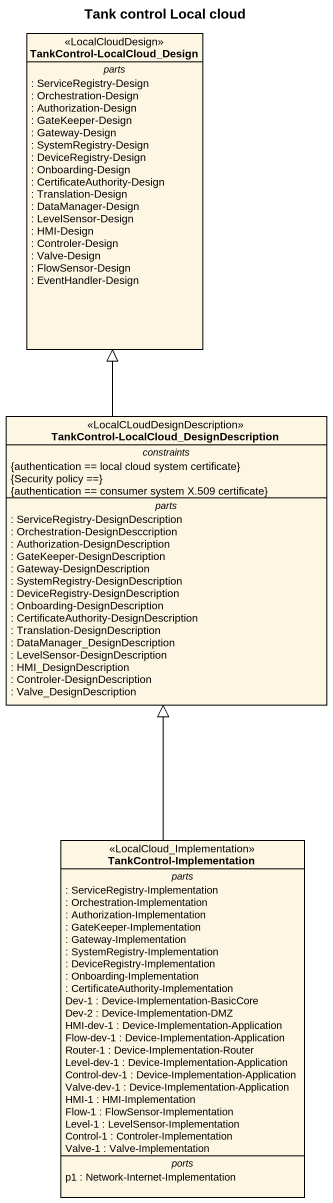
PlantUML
@startuml
title Tank control Local cloud
hide circle
hide empty members
class "TankControl-LocalCloud_Design" as TankControl_LocalCloud <<LocalCloudDesign>> {
  -- parts --
  : ServiceRegistry-Design
  : Orchestration-Design
  : Authorization-Design
  : GateKeeper-Design
  : Gateway-Design
  : SystemRegistry-Design
  : DeviceRegistry-Design
  : Onboarding-Design
  : CertificateAuthority-Design
  : Translation-Design
  : DataManager-Design
  : LevelSensor-Design
  : HMI-Design
  : Controler-Design
  : Valve-Design
  : FlowSensor-Design
  : EventHandler-Design
}
class "TankControl-LocalCloud_DesignDescription" as TankControl_LocalCloud_2 <<LocalCLoudDesignDescription>> {
  -- constraints --
  {authentication == local cloud system certificate}
  {Security policy ==}
  {authentication == consumer system X.509 certificate}
  -- parts --
  : ServiceRegistry-DesignDescription
  : Orchestration-DesignDesccription
  : Authorization-DesignDescription
  : GateKeeper-DesignDescription
  : Gateway-DesignDescription
  : SystemRegistry-DesignDescription
  : DeviceRegistry-DesignDescription
  : Onboarding-DesignDescription
  : CertificateAuthority-DesignDescription
  : Translation-DesignDescription
  : DataManager_DesignDescription
  : LevelSensor-DesignDescription
  : HMI_DesignDescription
  : Controler-DesignDescription
  : Valve_DesignDescription
}
class "TankControl-Implementation" as TankControl_Implementation <<LocalCloud_Implementation>> {
  -- parts --
  : ServiceRegistry-Implementation
  : Orchestration-Implementation
  : Authorization-Implementation
  : GateKeeper-Implementation
  : Gateway-Implementation
  : SystemRegistry-Implementation
  : DeviceRegistry-Implementation
  : Onboarding-Implementation
  : CertificateAuthority-Implementation
  Dev-1 : Device-Implementation-BasicCore
  Dev-2 : Device-Implementation-DMZ
  HMI-dev-1 : Device-Implementation-Application
  Flow-dev-1 : Device-Implementation-Application
  Router-1 : Device-Implementation-Router
  Level-dev-1 : Device-Implementation-Application
  Control-dev-1 : Device-Implementation-Application
  Valve-dev-1 : Device-Implementation-Application
  HMI-1 : HMI-Implementation
  Flow-1 : FlowSensor-Implementation
  Level-1 : LevelSensor-Implementation
  Control-1 : Controler-Implementation
  Valve-1 : Valve-Implementation
  -- ports --
  p1 : Network-Internet-Implementation
}
TankControl_LocalCloud_2 -up-|> TankControl_LocalCloud
TankControl_Implementation -up-|> TankControl_LocalCloud_2
@enduml
